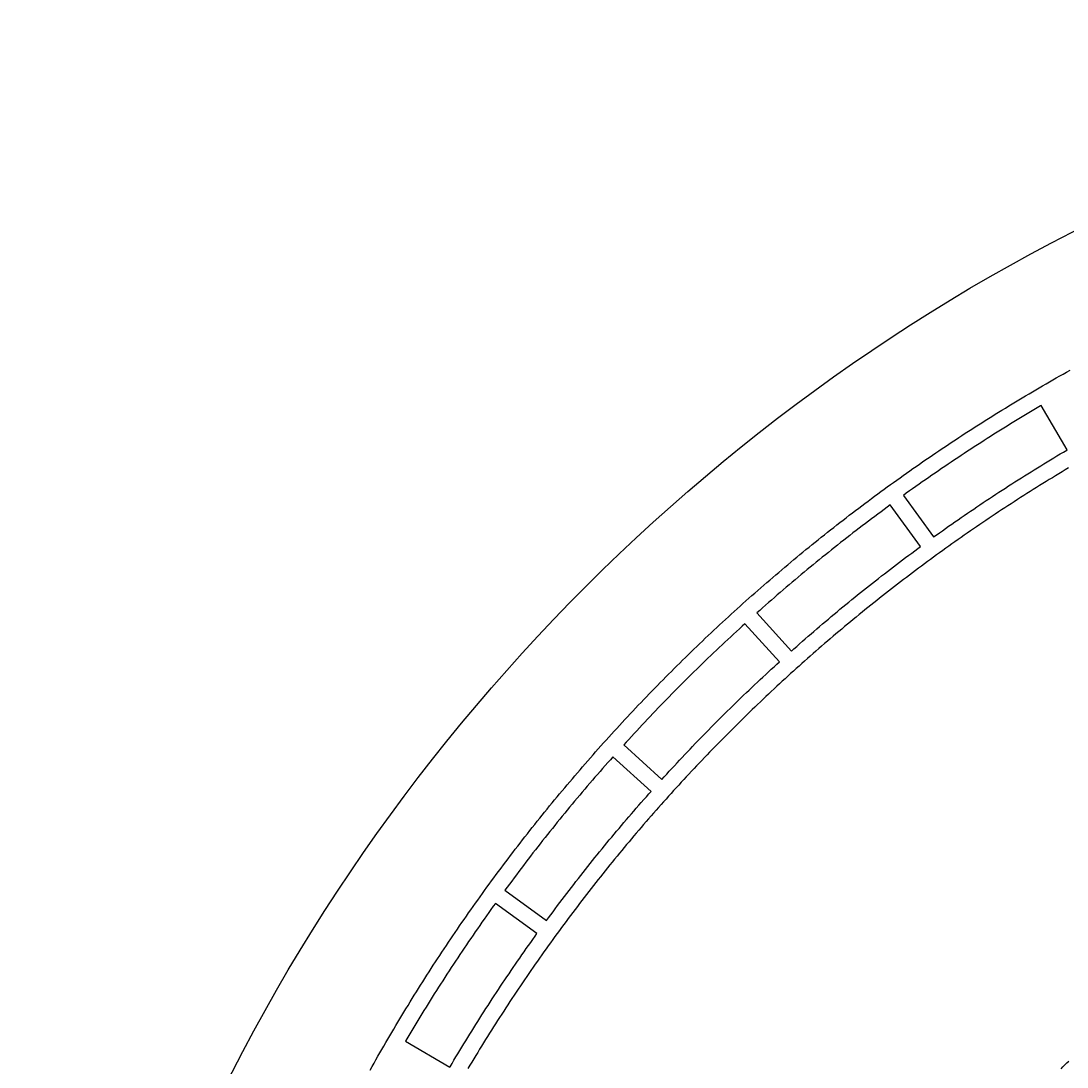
# Model space of a CAD drawing. Header units: millimetres. Extents: x -14.2 to 14.2, y -14.2 to 14.2.
# Drawn here: x -14.25 to -6.52, y 6.52 to 14.25 of the extents above; entities that cross this region are included whole.
import ezdxf

# ---------------------------------------------------------------- set-up
doc = ezdxf.new("R2010")
doc.units = ezdxf.units.MM
doc.layers.add('ALTIN', color=2, linetype='Continuous')
doc.layers.add('KESIM', color=1, linetype='Continuous')

msp = doc.modelspace()

# ---------------------------------------------------------------- linework, layer by layer
at = {"layer": 'ALTIN'}
for points in [[(-11.6708, 6.5025), (-11.6565, 6.528), (-11.6423, 6.5534), (-11.628, 6.5788), (-11.6136, 6.6041), (-11.5991, 6.6295), (-11.5846, 6.6547), (-11.5701, 6.68), (-11.5555, 6.7052), (-11.5408, 6.7304), (-11.5261, 6.7556), (-11.5114, 6.7807), (-11.4965, 6.8058), (-11.4817, 6.8309), (-11.4667, 6.8559), (-11.4518, 6.8809), (-11.4367, 6.9059), (-11.4216, 6.9308), (-11.4065, 6.9557), (-11.3913, 6.9806), (-11.376, 7.0054), (-11.3607, 7.0302), (-11.3453, 7.055), (-11.3299, 7.0797), (-11.3145, 7.1044), (-11.2989, 7.1291), (-11.2833, 7.1537), (-11.2677, 7.1783), (-11.252, 7.2029), (-11.2363, 7.2274), (-11.2205, 7.2519), (-11.2046, 7.2764), (-11.1887, 7.3008), (-11.1728, 7.3252), (-11.1568, 7.3496), (-11.1407, 7.3739), (-11.1246, 7.3982), (-11.1084, 7.4224), (-11.0922, 7.4466), (-11.0759, 7.4708), (-11.0596, 7.495), (-11.0432, 7.5191), (-11.0268, 7.5431), (-11.0103, 7.5672), (-10.9938, 7.5912), (-10.9772, 7.6152), (-10.9606, 7.6391), (-10.9439, 7.663), (-10.9271, 7.6868), (-10.9103, 7.7107), (-10.8935, 7.7344), (-10.8766, 7.7582), (-10.8596, 7.7819), (-10.8426, 7.8056), (-10.8256, 7.8292), (-10.8085, 7.8528), (-10.7913, 7.8764), (-10.7741, 7.8999), (-10.7568, 7.9234), (-10.7395, 7.9468), (-10.7222, 7.9702), (-10.7048, 7.9936), (-10.6873, 8.017), (-10.6698, 8.0402), (-10.6522, 8.0635), (-10.6346, 8.0867), (-10.6169, 8.1099), (-10.5992, 8.1331), (-10.5814, 8.1562), (-10.5636, 8.1792), (-10.5457, 8.2022), (-10.5278, 8.2252), (-10.5099, 8.2482), (-10.4918, 8.2711), (-10.4738, 8.294), (-10.4556, 8.3168), (-10.4375, 8.3396), (-10.4193, 8.3623), (-10.401, 8.385), (-10.3827, 8.4077), (-10.3643, 8.4304), (-10.3459, 8.4529), (-10.3274, 8.4755), (-10.3089, 8.498), (-10.2903, 8.5205), (-10.2717, 8.5429), (-10.2531, 8.5653), (-10.2344, 8.5876), (-10.2156, 8.6099), (-10.1968, 8.6322), (-10.1779, 8.6544), (-10.159, 8.6766), (-10.1401, 8.6988), (-10.1211, 8.7209), (-10.102, 8.7429), (-10.0829, 8.7649), (-10.0638, 8.7869), (-10.0446, 8.8089), (-10.0253, 8.8308), (-10.006, 8.8526), (-9.9867, 8.8744), (-9.9673, 8.8962), (-9.9479, 8.9179), (-9.9284, 8.9396), (-9.9089, 8.9612), (-9.8893, 8.9828), (-9.8697, 9.0044), (-9.85, 9.0259), (-9.8303, 9.0474), (-9.8105, 9.0688), (-9.7907, 9.0902), (-9.7709, 9.1115), (-9.751, 9.1328), (-9.731, 9.154), (-9.711, 9.1753), (-9.691, 9.1964), (-9.6709, 9.2175), (-9.6508, 9.2386), (-9.6306, 9.2596), (-9.6104, 9.2806), (-9.5901, 9.3016), (-9.5698, 9.3225), (-9.5494, 9.3433), (-9.529, 9.3641), (-9.5086, 9.3849), (-9.4881, 9.4056), (-9.4675, 9.4263), (-9.4469, 9.4469), (-9.4263, 9.4675), (-9.4056, 9.4881), (-9.3849, 9.5086), (-9.3641, 9.529), (-9.3433, 9.5494), (-9.3225, 9.5698), (-9.3016, 9.5901), (-9.2806, 9.6104), (-9.2596, 9.6306), (-9.2386, 9.6508), (-9.2175, 9.6709), (-9.1964, 9.691), (-9.1753, 9.711), (-9.154, 9.731), (-9.1328, 9.751), (-9.1115, 9.7709), (-9.0902, 9.7907), (-9.0688, 9.8105), (-9.0474, 9.8303), (-9.0259, 9.85), (-9.0044, 9.8697), (-8.9828, 9.8893), (-8.9612, 9.9089), (-8.9396, 9.9284), (-8.9179, 9.9479), (-8.8962, 9.9673), (-8.8744, 9.9867), (-8.8526, 10.006), (-8.8308, 10.0253), (-8.8089, 10.0446), (-8.7869, 10.0638), (-8.7649, 10.0829), (-8.7429, 10.102), (-8.7209, 10.1211), (-8.6988, 10.1401), (-8.6766, 10.159), (-8.6544, 10.1779), (-8.6322, 10.1968), (-8.6099, 10.2156), (-8.5876, 10.2344), (-8.5653, 10.2531), (-8.5429, 10.2717), (-8.5205, 10.2903), (-8.498, 10.3089), (-8.4755, 10.3274), (-8.4529, 10.3459), (-8.4304, 10.3643), (-8.4077, 10.3827), (-8.385, 10.401), (-8.3623, 10.4193), (-8.3396, 10.4375), (-8.3168, 10.4556), (-8.294, 10.4738), (-8.2711, 10.4918), (-8.2482, 10.5099), (-8.2252, 10.5278), (-8.2022, 10.5457), (-8.1792, 10.5636), (-8.1562, 10.5814), (-8.1331, 10.5992), (-8.1099, 10.6169), (-8.0867, 10.6346), (-8.0635, 10.6522), (-8.0402, 10.6698), (-8.017, 10.6873), (-7.9936, 10.7048), (-7.9702, 10.7222), (-7.9468, 10.7395), (-7.9234, 10.7568), (-7.8999, 10.7741), (-7.8764, 10.7913), (-7.8528, 10.8085), (-7.8292, 10.8256), (-7.8056, 10.8426), (-7.7819, 10.8596), (-7.7582, 10.8766), (-7.7344, 10.8935), (-7.7107, 10.9103), (-7.6868, 10.9271), (-7.663, 10.9439), (-7.6391, 10.9606), (-7.6152, 10.9772), (-7.5912, 10.9938), (-7.5672, 11.0103), (-7.5431, 11.0268), (-7.5191, 11.0432), (-7.495, 11.0596), (-7.4708, 11.0759), (-7.4466, 11.0922), (-7.4224, 11.1084), (-7.3982, 11.1246), (-7.3739, 11.1407), (-7.3496, 11.1568), (-7.3252, 11.1728), (-7.3008, 11.1887), (-7.2764, 11.2046), (-7.2519, 11.2205), (-7.2274, 11.2363), (-7.2029, 11.252), (-7.1783, 11.2677), (-7.1537, 11.2833), (-7.1291, 11.2989), (-7.1044, 11.3145), (-7.0797, 11.3299), (-7.055, 11.3453), (-7.0302, 11.3607), (-7.0054, 11.376), (-6.9806, 11.3913), (-6.9557, 11.4065), (-6.9308, 11.4216), (-6.9059, 11.4367), (-6.8809, 11.4518), (-6.8559, 11.4667), (-6.8309, 11.4817), (-6.8058, 11.4965), (-6.7807, 11.5114), (-6.7556, 11.5261), (-6.7304, 11.5408), (-6.7052, 11.5555), (-6.68, 11.5701), (-6.6547, 11.5846), (-6.6295, 11.5991), (-6.6041, 11.6136), (-6.5788, 11.628), (-6.5534, 11.6423), (-6.528, 11.6565), (-6.5025, 11.6708)], [(-6.5139, 10.9488), (-6.5377, 10.9346), (-6.5616, 10.9203), (-6.5854, 10.906), (-6.6092, 10.8916), (-6.6329, 10.8771), (-6.6566, 10.8626), (-6.6803, 10.8481), (-6.704, 10.8335), (-6.7276, 10.8188), (-6.7512, 10.8041), (-6.7747, 10.7894), (-6.7982, 10.7746), (-6.8217, 10.7597), (-6.8452, 10.7448), (-6.8686, 10.7298), (-6.892, 10.7148), (-6.9154, 10.6998), (-6.9387, 10.6847), (-6.962, 10.6695), (-6.9853, 10.6543), (-7.0085, 10.639), (-7.0317, 10.6237), (-7.0548, 10.6083), (-7.078, 10.5929), (-7.1011, 10.5775), (-7.1241, 10.5619), (-7.1471, 10.5464), (-7.1701, 10.5308), (-7.1931, 10.5151), (-7.216, 10.4994), (-7.2389, 10.4836), (-7.2618, 10.4678), (-7.2846, 10.4519), (-7.3074, 10.436), (-7.3301, 10.42), (-7.3528, 10.404), (-7.3755, 10.3879), (-7.3982, 10.3718), (-7.4208, 10.3557), (-7.4433, 10.3395), (-7.4659, 10.3232), (-7.4884, 10.3069), (-7.5109, 10.2905), (-7.5333, 10.2741), (-7.5557, 10.2576), (-7.578, 10.2411), (-7.6004, 10.2246), (-7.6227, 10.208), (-7.6449, 10.1913), (-7.6671, 10.1746), (-7.6893, 10.1579), (-7.7114, 10.1411), (-7.7336, 10.1242), (-7.7556, 10.1073), (-7.7777, 10.0904), (-7.7996, 10.0734), (-7.8216, 10.0563), (-7.8435, 10.0393), (-7.8654, 10.0221), (-7.8873, 10.0049), (-7.9091, 9.9877), (-7.9308, 9.9704), (-7.9526, 9.9531), (-7.9743, 9.9357), (-7.9959, 9.9183), (-8.0175, 9.9008), (-8.0391, 9.8833), (-8.0607, 9.8658), (-8.0822, 9.8482), (-8.1036, 9.8305), (-8.1251, 9.8128), (-8.1465, 9.795), (-8.1678, 9.7772), (-8.1891, 9.7594), (-8.2104, 9.7415), (-8.2316, 9.7236), (-8.2528, 9.7056), (-8.274, 9.6876), (-8.2951, 9.6695), (-8.3162, 9.6514), (-8.3372, 9.6332), (-8.3582, 9.615), (-8.3791, 9.5967), (-8.4001, 9.5784), (-8.4209, 9.5601), (-8.4418, 9.5417), (-8.4626, 9.5233), (-8.4833, 9.5048), (-8.504, 9.4862), (-8.5247, 9.4677), (-8.5454, 9.449), (-8.566, 9.4304), (-8.5865, 9.4117), (-8.607, 9.3929), (-8.6275, 9.3741), (-8.6479, 9.3553), (-8.6683, 9.3364), (-8.6887, 9.3174), (-8.709, 9.2985), (-8.7292, 9.2794), (-8.7495, 9.2604), (-8.7696, 9.2413), (-8.7898, 9.2221), (-8.8099, 9.2029), (-8.8299, 9.1837), (-8.8499, 9.1644), (-8.8699, 9.1451), (-8.8899, 9.1257), (-8.9097, 9.1063), (-8.9296, 9.0868), (-8.9494, 9.0673), (-8.9691, 9.0478), (-8.9889, 9.0282), (-9.0085, 9.0085), (-9.0282, 8.9889), (-9.0478, 8.9691), (-9.0673, 8.9494), (-9.0868, 8.9296), (-9.1063, 8.9097), (-9.1257, 8.8899), (-9.1451, 8.8699), (-9.1644, 8.8499), (-9.1837, 8.8299), (-9.2029, 8.8099), (-9.2221, 8.7898), (-9.2413, 8.7696), (-9.2604, 8.7495), (-9.2794, 8.7292), (-9.2985, 8.709), (-9.3174, 8.6887), (-9.3364, 8.6683), (-9.3553, 8.6479), (-9.3741, 8.6275), (-9.3929, 8.607), (-9.4117, 8.5865), (-9.4304, 8.566), (-9.449, 8.5454), (-9.4677, 8.5247), (-9.4862, 8.504), (-9.5048, 8.4833), (-9.5233, 8.4626), (-9.5417, 8.4418), (-9.5601, 8.4209), (-9.5784, 8.4001), (-9.5967, 8.3791), (-9.615, 8.3582), (-9.6332, 8.3372), (-9.6514, 8.3162), (-9.6695, 8.2951), (-9.6876, 8.274), (-9.7056, 8.2528), (-9.7236, 8.2316), (-9.7415, 8.2104), (-9.7594, 8.1891), (-9.7772, 8.1678), (-9.795, 8.1465), (-9.8128, 8.1251), (-9.8305, 8.1036), (-9.8482, 8.0822), (-9.8658, 8.0607), (-9.8833, 8.0391), (-9.9008, 8.0175), (-9.9183, 7.9959), (-9.9357, 7.9743), (-9.9531, 7.9526), (-9.9704, 7.9308), (-9.9877, 7.9091), (-10.0049, 7.8873), (-10.0221, 7.8654), (-10.0393, 7.8435), (-10.0563, 7.8216), (-10.0734, 7.7996), (-10.0904, 7.7777), (-10.1073, 7.7556), (-10.1242, 7.7336), (-10.1411, 7.7114), (-10.1579, 7.6893), (-10.1746, 7.6671), (-10.1913, 7.6449), (-10.208, 7.6227), (-10.2246, 7.6004), (-10.2411, 7.578), (-10.2576, 7.5557), (-10.2741, 7.5333), (-10.2905, 7.5109), (-10.3069, 7.4884), (-10.3232, 7.4659), (-10.3395, 7.4433), (-10.3557, 7.4208), (-10.3718, 7.3982), (-10.3879, 7.3755), (-10.404, 7.3528), (-10.42, 7.3301), (-10.436, 7.3074), (-10.4519, 7.2846), (-10.4678, 7.2618), (-10.4836, 7.2389), (-10.4994, 7.216), (-10.5151, 7.1931), (-10.5308, 7.1701), (-10.5464, 7.1471), (-10.5619, 7.1241), (-10.5775, 7.1011), (-10.5929, 7.078), (-10.6083, 7.0548), (-10.6237, 7.0317), (-10.639, 7.0085), (-10.6543, 6.9853), (-10.6695, 6.962), (-10.6847, 6.9387), (-10.6998, 6.9154), (-10.7148, 6.892), (-10.7298, 6.8686), (-10.7448, 6.8452), (-10.7597, 6.8217), (-10.7746, 6.7982), (-10.7894, 6.7747), (-10.8041, 6.7512), (-10.8188, 6.7276), (-10.8335, 6.704), (-10.8481, 6.6803), (-10.8626, 6.6566), (-10.8771, 6.6329), (-10.8916, 6.6092), (-10.906, 6.5854), (-10.9203, 6.5616), (-10.9346, 6.5377), (-10.9488, 6.5139)], [(-6.5692, 6.5121), (-6.555, 6.5265), (-6.5407, 6.5407), (-6.5265, 6.555), (-6.5121, 6.5692)]]:
    msp.add_lwpolyline(points, dxfattribs=at)
for points in [[(-7.3992, 10.5182), (-7.3762, 10.5343), (-7.3532, 10.5504), (-7.3302, 10.5664), (-7.3071, 10.5823), (-7.284, 10.5983), (-7.2608, 10.6141), (-7.2377, 10.6299), (-7.2145, 10.6457), (-7.1912, 10.6614), (-7.1679, 10.6771), (-7.1446, 10.6927), (-7.1213, 10.7083), (-7.0979, 10.7238), (-7.0745, 10.7392), (-7.0511, 10.7546), (-7.0276, 10.77), (-7.0041, 10.7853), (-6.9805, 10.8006), (-6.9569, 10.8158), (-6.9333, 10.8309), (-6.9097, 10.846), (-6.886, 10.8611), (-6.8623, 10.8761), (-6.8385, 10.891), (-6.8148, 10.9059), (-6.791, 10.9207), (-6.7671, 10.9355), (-6.7432, 10.9503), (-6.7193, 10.965), (-6.6954, 10.9796), (-6.6714, 10.9942), (-6.6474, 11.0087), (-6.6234, 11.0232), (-6.5993, 11.0376), (-6.5752, 11.052), (-6.5511, 11.0663), (-6.5269, 11.0806), (-6.525, 11.0817), (-6.715, 11.4108), (-6.7198, 11.408), (-6.7447, 11.3933), (-6.7695, 11.3785), (-6.7943, 11.3637), (-6.8191, 11.3489), (-6.8438, 11.334), (-6.8686, 11.319), (-6.8932, 11.304), (-6.9179, 11.289), (-6.9425, 11.2738), (-6.9671, 11.2587), (-6.9916, 11.2434), (-7.0161, 11.2282), (-7.0406, 11.2128), (-7.0651, 11.1974), (-7.0895, 11.182), (-7.1138, 11.1665), (-7.1382, 11.151), (-7.1625, 11.1354), (-7.1868, 11.1197), (-7.211, 11.104), (-7.2352, 11.0882), (-7.2594, 11.0724), (-7.2835, 11.0566), (-7.3076, 11.0406), (-7.3317, 11.0247), (-7.3557, 11.0087), (-7.3797, 10.9926), (-7.4037, 10.9765), (-7.4276, 10.9603), (-7.4515, 10.944), (-7.4754, 10.9278), (-7.4992, 10.9114), (-7.523, 10.895), (-7.5468, 10.8786), (-7.5705, 10.8621), (-7.5942, 10.8456), (-7.6178, 10.829), (-7.6414, 10.8123), (-7.665, 10.7956), (-7.6885, 10.7789), (-7.712, 10.7621), (-7.7337, 10.7465), (-7.5103, 10.4391), (-7.4907, 10.4532), (-7.4678, 10.4695), (-7.445, 10.4858), (-7.4221, 10.502)], [(-8.4581, 9.6871), (-8.4369, 9.7056), (-8.4157, 9.7239), (-8.3945, 9.7423), (-8.3732, 9.7606), (-8.3519, 9.7788), (-8.3305, 9.797), (-8.3092, 9.8152), (-8.2877, 9.8333), (-8.2662, 9.8513), (-8.2447, 9.8693), (-8.2232, 9.8873), (-8.2016, 9.9052), (-8.18, 9.9231), (-8.1583, 9.9409), (-8.1366, 9.9587), (-8.1148, 9.9764), (-8.0931, 9.9941), (-8.0712, 10.0117), (-8.0494, 10.0293), (-8.0275, 10.0469), (-8.0055, 10.0643), (-7.9836, 10.0818), (-7.9615, 10.0992), (-7.9395, 10.1165), (-7.9174, 10.1338), (-7.8953, 10.1511), (-7.8731, 10.1683), (-7.8509, 10.1854), (-7.8287, 10.2025), (-7.8064, 10.2196), (-7.7841, 10.2366), (-7.7617, 10.2535), (-7.7393, 10.2705), (-7.7169, 10.2873), (-7.6945, 10.3041), (-7.672, 10.3209), (-7.6494, 10.3376), (-7.6268, 10.3543), (-7.6074, 10.3686), (-7.8307, 10.676), (-7.8522, 10.6602), (-7.8755, 10.6431), (-7.8987, 10.6259), (-7.9218, 10.6086), (-7.9449, 10.5913), (-7.968, 10.5739), (-7.9911, 10.5565), (-8.0141, 10.5391), (-8.0371, 10.5216), (-8.06, 10.504), (-8.0829, 10.4864), (-8.1058, 10.4687), (-8.1286, 10.451), (-8.1514, 10.4333), (-8.1741, 10.4155), (-8.1968, 10.3976), (-8.2195, 10.3797), (-8.2421, 10.3617), (-8.2647, 10.3437), (-8.2872, 10.3257), (-8.3097, 10.3076), (-8.3322, 10.2894), (-8.3546, 10.2712), (-8.377, 10.253), (-8.3994, 10.2347), (-8.4217, 10.2163), (-8.4439, 10.1979), (-8.4662, 10.1795), (-8.4884, 10.161), (-8.5105, 10.1424), (-8.5326, 10.1238), (-8.5547, 10.1052), (-8.5767, 10.0865), (-8.5987, 10.0678), (-8.6206, 10.049), (-8.6425, 10.0302), (-8.6644, 10.0113), (-8.6862, 9.9924), (-8.708, 9.9734), (-8.7297, 9.9544), (-8.7514, 9.9353), (-8.7731, 9.9162), (-8.7947, 9.897), (-8.8146, 9.8793), (-8.5603, 9.5969), (-8.5423, 9.613), (-8.5213, 9.6316), (-8.5003, 9.6501), (-8.4792, 9.6687)], [(-9.4243, 8.75), (-9.4052, 8.7705), (-9.3861, 8.791), (-9.3669, 8.8115), (-9.3476, 8.8319), (-9.3283, 8.8522), (-9.309, 8.8726), (-9.2896, 8.8929), (-9.2702, 8.9131), (-9.2507, 8.9333), (-9.2312, 8.9535), (-9.2116, 8.9736), (-9.192, 8.9937), (-9.1724, 9.0137), (-9.1527, 9.0337), (-9.133, 9.0536), (-9.1132, 9.0735), (-9.0934, 9.0934), (-9.0735, 9.1132), (-9.0536, 9.133), (-9.0337, 9.1527), (-9.0137, 9.1724), (-8.9937, 9.192), (-8.9736, 9.2116), (-8.9535, 9.2312), (-8.9333, 9.2507), (-8.9131, 9.2702), (-8.8929, 9.2896), (-8.8726, 9.309), (-8.8522, 9.3283), (-8.8319, 9.3476), (-8.8115, 9.3669), (-8.791, 9.3861), (-8.7705, 9.4052), (-8.75, 9.4243), (-8.7294, 9.4434), (-8.7088, 9.4624), (-8.6881, 9.4814), (-8.6674, 9.5003), (-8.6495, 9.5166), (-8.9038, 9.799), (-8.9235, 9.781), (-8.9448, 9.7616), (-8.9661, 9.742), (-8.9873, 9.7224), (-9.0085, 9.7028), (-9.0297, 9.6831), (-9.0508, 9.6634), (-9.0718, 9.6436), (-9.0928, 9.6238), (-9.1138, 9.604), (-9.1347, 9.5841), (-9.1556, 9.5641), (-9.1765, 9.5441), (-9.1973, 9.5241), (-9.218, 9.504), (-9.2387, 9.4838), (-9.2594, 9.4637), (-9.28, 9.4434), (-9.3006, 9.4232), (-9.3212, 9.4029), (-9.3416, 9.3825), (-9.3621, 9.3621), (-9.3825, 9.3416), (-9.4029, 9.3212), (-9.4232, 9.3006), (-9.4434, 9.28), (-9.4637, 9.2594), (-9.4838, 9.2387), (-9.504, 9.218), (-9.5241, 9.1973), (-9.5441, 9.1765), (-9.5641, 9.1556), (-9.5841, 9.1347), (-9.604, 9.1138), (-9.6238, 9.0928), (-9.6436, 9.0718), (-9.6634, 9.0508), (-9.6831, 9.0297), (-9.7028, 9.0085), (-9.7224, 8.9873), (-9.742, 8.9661), (-9.7616, 8.9448), (-9.781, 8.9235), (-9.799, 8.9038), (-9.5166, 8.6495), (-9.5003, 8.6674), (-9.4814, 8.6881), (-9.4624, 8.7088), (-9.4434, 8.7294)], [(-10.2873, 7.7169), (-10.2705, 7.7393), (-10.2535, 7.7617), (-10.2366, 7.7841), (-10.2196, 7.8064), (-10.2025, 7.8287), (-10.1854, 7.8509), (-10.1683, 7.8731), (-10.1511, 7.8953), (-10.1338, 7.9174), (-10.1165, 7.9395), (-10.0992, 7.9615), (-10.0818, 7.9836), (-10.0643, 8.0055), (-10.0469, 8.0275), (-10.0293, 8.0494), (-10.0117, 8.0712), (-9.9941, 8.0931), (-9.9764, 8.1148), (-9.9587, 8.1366), (-9.9409, 8.1583), (-9.9231, 8.18), (-9.9052, 8.2016), (-9.8873, 8.2232), (-9.8693, 8.2447), (-9.8513, 8.2662), (-9.8333, 8.2877), (-9.8152, 8.3092), (-9.797, 8.3305), (-9.7788, 8.3519), (-9.7606, 8.3732), (-9.7423, 8.3945), (-9.7239, 8.4157), (-9.7056, 8.4369), (-9.6871, 8.4581), (-9.6687, 8.4792), (-9.6501, 8.5003), (-9.6316, 8.5213), (-9.613, 8.5423), (-9.5969, 8.5603), (-9.8793, 8.8146), (-9.897, 8.7947), (-9.9162, 8.7731), (-9.9353, 8.7514), (-9.9544, 8.7297), (-9.9734, 8.708), (-9.9924, 8.6862), (-10.0113, 8.6644), (-10.0302, 8.6425), (-10.049, 8.6206), (-10.0678, 8.5987), (-10.0865, 8.5767), (-10.1052, 8.5547), (-10.1238, 8.5326), (-10.1424, 8.5105), (-10.161, 8.4884), (-10.1795, 8.4662), (-10.1979, 8.4439), (-10.2163, 8.4217), (-10.2347, 8.3994), (-10.253, 8.377), (-10.2712, 8.3546), (-10.2894, 8.3322), (-10.3076, 8.3097), (-10.3257, 8.2872), (-10.3437, 8.2647), (-10.3617, 8.2421), (-10.3797, 8.2195), (-10.3976, 8.1968), (-10.4155, 8.1741), (-10.4333, 8.1514), (-10.451, 8.1286), (-10.4687, 8.1058), (-10.4864, 8.0829), (-10.504, 8.06), (-10.5216, 8.0371), (-10.5391, 8.0141), (-10.5565, 7.9911), (-10.5739, 7.968), (-10.5913, 7.9449), (-10.6086, 7.9218), (-10.6259, 7.8987), (-10.6431, 7.8755), (-10.6602, 7.8522), (-10.676, 7.8307), (-10.3686, 7.6074), (-10.3543, 7.6268), (-10.3376, 7.6494), (-10.3209, 7.672), (-10.3041, 7.6945)], [(-11.0232, 6.6234), (-11.0087, 6.6474), (-10.9942, 6.6714), (-10.9796, 6.6954), (-10.965, 6.7193), (-10.9503, 6.7432), (-10.9355, 6.7671), (-10.9207, 6.791), (-10.9059, 6.8148), (-10.891, 6.8385), (-10.8761, 6.8623), (-10.8611, 6.886), (-10.846, 6.9097), (-10.8309, 6.9333), (-10.8158, 6.9569), (-10.8006, 6.9805), (-10.7853, 7.0041), (-10.77, 7.0276), (-10.7546, 7.0511), (-10.7392, 7.0745), (-10.7238, 7.0979), (-10.7083, 7.1213), (-10.6927, 7.1446), (-10.6771, 7.1679), (-10.6614, 7.1912), (-10.6457, 7.2145), (-10.6299, 7.2377), (-10.6141, 7.2608), (-10.5983, 7.284), (-10.5823, 7.3071), (-10.5664, 7.3302), (-10.5504, 7.3532), (-10.5343, 7.3762), (-10.5182, 7.3992), (-10.502, 7.4221), (-10.4858, 7.445), (-10.4695, 7.4678), (-10.4532, 7.4907), (-10.4391, 7.5103), (-10.7465, 7.7337), (-10.7621, 7.712), (-10.7789, 7.6885), (-10.7956, 7.665), (-10.8123, 7.6414), (-10.829, 7.6178), (-10.8456, 7.5942), (-10.8621, 7.5705), (-10.8786, 7.5468), (-10.895, 7.523), (-10.9114, 7.4992), (-10.9278, 7.4754), (-10.944, 7.4515), (-10.9603, 7.4276), (-10.9765, 7.4037), (-10.9926, 7.3797), (-11.0087, 7.3557), (-11.0247, 7.3317), (-11.0406, 7.3076), (-11.0566, 7.2835), (-11.0724, 7.2594), (-11.0882, 7.2352), (-11.104, 7.211), (-11.1197, 7.1868), (-11.1354, 7.1625), (-11.151, 7.1382), (-11.1665, 7.1138), (-11.182, 7.0895), (-11.1974, 7.0651), (-11.2128, 7.0406), (-11.2282, 7.0161), (-11.2434, 6.9916), (-11.2587, 6.9671), (-11.2738, 6.9425), (-11.289, 6.9179), (-11.304, 6.8932), (-11.319, 6.8686), (-11.334, 6.8438), (-11.3489, 6.8191), (-11.3637, 6.7943), (-11.3785, 6.7695), (-11.3933, 6.7447), (-11.408, 6.7198), (-11.4108, 6.715), (-11.0817, 6.525), (-11.0806, 6.5269), (-11.0663, 6.5511), (-11.052, 6.5752), (-11.0376, 6.5993)]]:
    msp.add_lwpolyline(points, close=True, dxfattribs=at)
at = {"layer": 'KESIM'}
msp.add_circle((0, 0), 14.25, dxfattribs=at)

doc.saveas('drawing.dxf')
